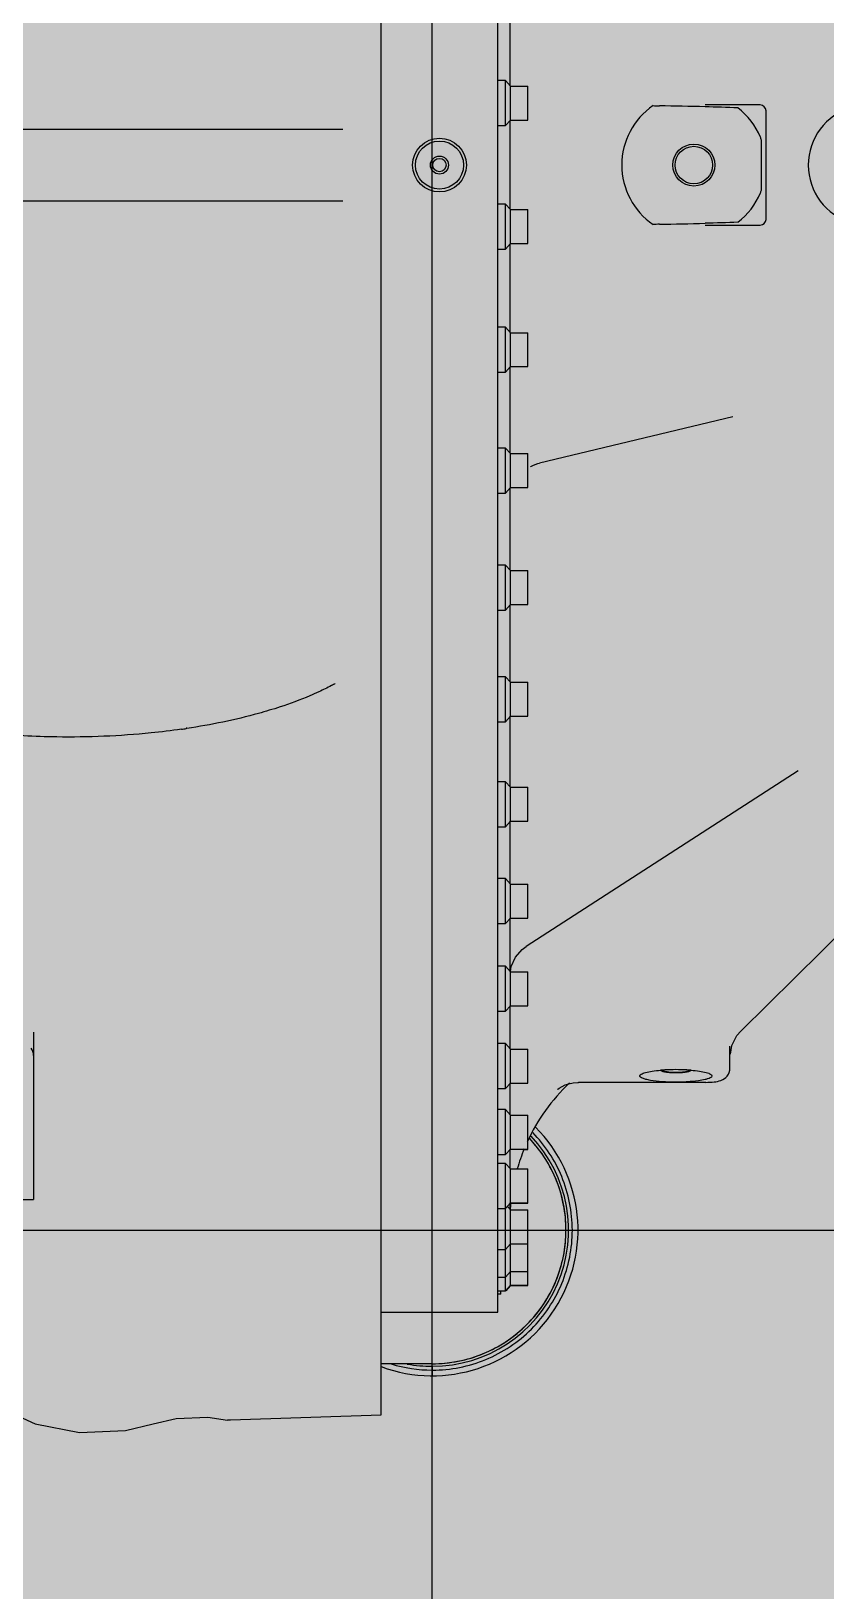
# Model space of a CAD drawing. Extents: x -18489 to 195597, y -1599 to 112111.
# Drawn here: x -14569.7 to -14527.7, y 2430.5 to 2512.8 of the extents above; entities that cross this region are included whole.
import ezdxf

# ---------------------------------------------------------------- set-up
doc = ezdxf.new("R2010")
doc.units = 0
doc.header["$LTSCALE"] = 100
for name, color, linetype in [('188K-SM-03-F10-MECH-EQ-Y2257103$0$0 Xref', 8, 'Continuous'), ('188K-SM-03-F10-MECH-EQ-Y2257103$0$M-EQU-FOUNDATION', 8, 'Continuous'), ('188K-SM-03-F10-MECH-EQ-Y2257103$0$Micron CUP L10 HVAC EQU$0$M-MECH-EQU', 136, 'Continuous'), ('188K-SM-03-F10-MECH-EQ-Y2257103$0$Micron CUP L10 HVAC EQU$0$M-PHASE1 AREA', 252, 'Continuous')]:
    doc.layers.add(name, color=color, linetype=linetype)

# ---------------------------------------------------------------- blocks, each defined once
blk = doc.blocks.new('188K-SM-03-F10-MECH-EQ-Y2257103$0$Micron CUP L10 HVAC EQU$0$A$C0c53ceb0')
at = {"layer": '188K-SM-03-F10-MECH-EQ-Y2257103$0$Micron CUP L10 HVAC EQU$0$M-PHASE1 AREA'}
for p, q in [((15946.39442, 14421.94945), (15946.39442, 17666.53668)), ((15919.49876, 15223.37491), (15919.49876, 16544.13405)), ((15980.90207, 15277.66761), (15980.90207, 16489.24129)), ((15987.24539, 15971.81808), (15987.24539, 15925.56538)), ((15985.11403, 15928.07349), (15980.90207, 15928.07349)), ((15985.11403, 15904.27336), (15985.11403, 15928.07349)), ((15987.62599, 15925.1175), (15985.11403, 15928.07349)), ((15987.62599, 15925.1175), (15996.76037, 15925.1175)), ((15987.62599, 15907.22935), (15987.62599, 15925.1175)), ((15996.76037, 15907.22935), (15996.76037, 15925.1175)), ((16119.44013, 15915.17104), (16090.35648, 15915.17104)), ((15980.90207, 15904.27336), (15985.11403, 15904.27336)), ((15987.62599, 15907.22935), (15985.11403, 15904.27336)), ((15987.24539, 15906.78147), (15987.24539, 15860.36132)), ((15987.62599, 15907.22935), (15996.76037, 15907.22935)), ((16122.48492, 15854.78265), (16122.48492, 15912.12624)), ((15333.1901, 15902.4844), (15899.27467, 15902.4844)), ((16120.12787, 15870.26873), (16120.12787, 15896.64016)), ((15899.27477, 15864.42449), (15333.19014, 15864.42449)), ((15985.11403, 15862.86943), (15980.90207, 15862.86943)), ((15987.62599, 15859.91345), (15985.11403, 15862.86943)), ((15985.11403, 15839.0693), (15985.11403, 15862.86943)), ((15987.62599, 15859.91345), (15996.76037, 15859.91345)), ((15987.62599, 15842.02529), (15987.62599, 15859.91345)), ((15996.76037, 15842.02529), (15996.76037, 15859.91345)), ((16090.35648, 15851.73786), (16119.44013, 15851.73786)), ((15980.90207, 15839.0693), (15985.11403, 15839.0693)), ((15987.62599, 15842.02529), (15985.11403, 15839.0693)), ((15987.24539, 15841.57741), (15987.24539, 15795.32177)), ((15987.62599, 15842.02529), (15996.76037, 15842.02529)), ((15985.11403, 15797.82988), (15980.90207, 15797.82988)), ((15987.62599, 15794.8739), (15985.11403, 15797.82988)), ((15985.11403, 15774.02975), (15985.11403, 15797.82988)), ((15987.62599, 15794.8739), (15996.76037, 15794.8739)), ((15987.62599, 15776.98574), (15987.62599, 15794.8739)), ((15996.76037, 15776.98574), (15996.76037, 15794.8739)), ((15980.90207, 15774.02975), (15985.11403, 15774.02975)), ((15987.62599, 15776.98574), (15985.11403, 15774.02975)), ((15987.24539, 15776.53786), (15987.24539, 15740.10263)), ((15987.62599, 15776.98574), (15996.76037, 15776.98574)), ((16104.91508, 15750.53003), (16002.90899, 15726.08857)), ((15987.24539, 15740.11771), (15987.38548, 15731.34396)), ((15985.11403, 15734.01693), (15980.90207, 15734.01693)), ((15987.62599, 15731.06094), (15985.11403, 15734.01693)), ((15985.11403, 15710.2168), (15985.11403, 15734.01693)), ((15987.62599, 15731.06094), (15996.76037, 15731.06094)), ((15987.62599, 15713.17278), (15987.62599, 15731.06094)), ((15996.76037, 15713.17278), (15996.76037, 15731.06094)), ((15998.13475, 15724.11029), (15998.4396, 15724.30291)), ((15998.21963, 15724.17027), (15998.13475, 15724.11029)), ((15998.4396, 15724.30291), (15999.76541, 15725.00232)), ((15999.76541, 15725.00232), (16002.09516, 15725.87236)), ((16002.09516, 15725.87236), (16002.91176, 15726.08917)), ((15980.90207, 15710.2168), (15985.11403, 15710.2168)), ((15987.62599, 15713.17278), (15985.11403, 15710.2168)), ((15987.24539, 15712.72491), (15987.24539, 15669.72504)), ((15987.62599, 15713.17278), (15996.76037, 15713.17278)), ((15985.11403, 15672.23315), (15980.90207, 15672.23315)), ((15987.62599, 15669.27717), (15985.11403, 15672.23315)), ((15985.11403, 15648.43302), (15985.11403, 15672.23315)), ((15987.62599, 15669.27717), (15996.76037, 15669.27717)), ((15987.62599, 15651.38901), (15987.62599, 15669.27717)), ((15996.76037, 15651.38901), (15996.76037, 15669.27717)), ((15987.62599, 15651.38901), (15985.11403, 15648.43302)), ((15987.24539, 15650.94113), (15987.24539, 15610.74752)), ((15987.62599, 15651.38901), (15996.76037, 15651.38901)), ((15980.90207, 15648.43302), (15985.11403, 15648.43302)), ((15895.21654, 15609.64335), (15895.24029, 15609.65636)), ((15985.11403, 15613.25563), (15980.90207, 15613.25563)), ((15987.62599, 15610.29965), (15985.11403, 15613.25563)), ((15985.11403, 15589.45551), (15985.11403, 15613.25563)), ((15987.62599, 15610.29965), (15996.76037, 15610.29965)), ((15987.62599, 15592.41149), (15987.62599, 15610.29965)), ((15996.76037, 15592.41149), (15996.76037, 15610.29965)), ((15987.62599, 15592.41149), (15985.11403, 15589.45551)), ((15987.24539, 15592.41149), (15987.24539, 15555.31804)), ((15987.62599, 15592.41149), (15996.76037, 15592.41149)), ((15816.81608, 15586.04572), (15816.4579, 15586.00364)), ((15816.93153, 15585.92983), (15816.58285, 15585.87741)), ((15980.90207, 15589.45551), (15985.11403, 15589.45551)), ((16139.43979, 15563.51266), (15995.94947, 15470.81706)), ((15985.11403, 15557.82614), (15980.90207, 15557.82614)), ((15987.62599, 15554.87016), (15985.11403, 15557.82614)), ((15985.11403, 15534.02602), (15985.11403, 15557.82614)), ((15987.62599, 15554.87016), (15996.76037, 15554.87016)), ((15987.62599, 15536.982), (15987.62599, 15554.87016)), ((15996.76037, 15536.982), (15996.76037, 15554.87016)), ((15980.90207, 15534.02602), (15985.11403, 15534.02602)), ((15987.62599, 15536.982), (15985.11403, 15534.02602)), ((15987.24539, 15536.982), (15987.24539, 15504.13373)), ((15987.62599, 15536.982), (15996.76037, 15536.982)), ((15985.11403, 15506.64184), (15980.90207, 15506.64184)), ((15987.62599, 15503.68585), (15985.11403, 15506.64184)), ((15985.11403, 15482.84171), (15985.11403, 15506.64184)), ((15987.62599, 15503.68585), (15996.76037, 15503.68585)), ((15987.62599, 15485.79769), (15987.62599, 15503.68585)), ((15996.76037, 15485.79769), (15996.76037, 15503.68585)), ((15987.62599, 15485.79769), (15985.11403, 15482.84171)), ((15987.24539, 15485.79769), (15987.24539, 15472.52168)), ((15987.62599, 15485.79769), (15996.76037, 15485.79769)), ((15980.90207, 15482.84171), (15985.11403, 15482.84171)), ((16166.22084, 15482.37342), (16109.13252, 15426.15241)), ((15987.24539, 15472.53237), (15987.38958, 15466.07775)), ((15990.28592, 15465.15108), (15993.85907, 15469.25356)), ((15993.85907, 15469.25356), (15995.94897, 15470.81674)), ((15985.11403, 15460.34647), (15980.90207, 15460.34647)), ((15987.62599, 15457.39048), (15985.11403, 15460.34647)), ((15985.11403, 15436.54634), (15985.11403, 15460.34647)), ((15987.38958, 15461.75228), (15987.33427, 15458.92202)), ((15987.61448, 15457.39214), (15988.02087, 15460.20969)), ((15988.02087, 15460.20969), (15990.28592, 15465.15108)), ((15987.33427, 15458.92202), (15987.29379, 15457.7814)), ((15987.62599, 15457.39048), (15996.76037, 15457.39048)), ((15987.62599, 15439.50232), (15987.62599, 15457.39048)), ((15996.76037, 15439.50232), (15996.76037, 15457.39048)), ((15980.90207, 15436.54634), (15985.11403, 15436.54634)), ((15987.62599, 15439.50232), (15985.11403, 15436.54634)), ((15987.24539, 15439.50232), (15987.24539, 15417.01419)), ((15987.62599, 15439.50232), (15996.76037, 15439.50232)), ((15736.0417, 15425.53696), (15736.0417, 15337.16793)), ((15985.11403, 15419.5223), (15980.90207, 15419.5223)), ((15987.62599, 15416.56632), (15985.11403, 15419.5223)), ((15985.11403, 15395.72218), (15985.11403, 15419.5223)), ((16103.45497, 15406.48335), (16103.45497, 15418.19931)), ((16103.66628, 15413.93507), (16104.37403, 15418.43516)), ((16104.37403, 15418.43516), (16107.07594, 15423.7602)), ((16107.07594, 15423.7602), (16109.13185, 15426.1518)), ((15987.62599, 15416.56632), (15996.76037, 15416.56632)), ((15987.62599, 15398.67816), (15987.62599, 15416.56632)), ((15996.76037, 15398.67816), (15996.76037, 15416.56632)), ((15980.90207, 15395.72218), (15985.11403, 15395.72218)), ((15987.62599, 15398.67816), (15985.11403, 15395.72218)), ((15987.24539, 15398.67816), (15987.24539, 15382.17469)), ((15987.62599, 15398.67816), (15996.76037, 15398.67816)), ((16012.57146, 15395.3449), (16012.62063, 15395.38457)), ((16012.62063, 15395.38457), (16013.41498, 15395.97175)), ((16013.41498, 15395.97175), (16014.84903, 15396.84482)), ((16014.84903, 15396.84482), (16016.56402, 15397.65774)), ((16016.56402, 15397.65774), (16018.49421, 15398.32617)), ((16018.49421, 15398.32617), (16020.68999, 15398.81016)), ((16020.68999, 15398.81016), (16023.22686, 15399.03469)), ((16023.22686, 15399.03469), (16023.60654, 15399.03854)), ((16090.76833, 15399.03853), (16023.6076, 15399.03853)), ((15985.11403, 15384.6828), (15980.90207, 15384.6828)), ((15987.62599, 15381.72682), (15985.11403, 15384.6828)), ((15985.11403, 15360.88268), (15985.11403, 15384.6828)), ((15987.62599, 15381.72682), (15996.76037, 15381.72682)), ((15987.62599, 15363.83866), (15987.62599, 15381.72682)), ((15996.76037, 15363.66621), (15996.76037, 15381.72682)), ((15980.90207, 15360.88268), (15985.11403, 15360.88268)), ((15987.62599, 15363.83866), (15985.11403, 15360.88268)), ((15987.24539, 15363.83866), (15987.24539, 15353.75804)), ((15987.62599, 15363.83866), (15996.76037, 15363.83866)), ((15994.94689, 15363.66621), (15996.76037, 15363.66621)), ((15985.11403, 15356.26615), (15980.90207, 15356.26615)), ((15987.62599, 15353.31017), (15985.11403, 15356.26615)), ((15985.11403, 15296.2456), (15985.11403, 15356.26615)), ((15987.62599, 15353.31017), (15996.76037, 15353.31017)), ((15987.62599, 15335.42201), (15987.62599, 15353.31017)), ((15996.76037, 15335.28558), (15996.76037, 15353.31017)), ((15493.72696, 15337.16793), (15736.0417, 15337.16793)), ((15980.90207, 15332.46602), (15985.11403, 15332.46602)), ((15987.62599, 15335.42201), (15985.11403, 15332.46602)), ((15987.62599, 15331.67377), (15986.03339, 15333.54789)), ((15987.24539, 15335.42201), (15987.24539, 15332.12164)), ((15987.62599, 15335.42201), (15996.76037, 15335.42201)), ((15987.62599, 15335.28558), (15996.76037, 15335.28558)), ((15987.62599, 15331.67377), (15996.76037, 15331.67377)), ((15987.62599, 15291.83338), (15987.62599, 15331.67377)), ((15996.76037, 15291.83338), (15996.76037, 15331.67377)), ((13383.58898, 15321.00495), (18509.19987, 15321.00495)), ((15987.62599, 15313.78561), (15985.11403, 15310.82962)), ((15987.62599, 15313.78561), (15996.76037, 15313.78561)), ((15980.90207, 15310.82962), (15985.11403, 15310.82962)), ((15980.90207, 15296.2456), (15985.11403, 15296.2456)), ((15987.62599, 15299.20159), (15985.11403, 15296.2456)), ((15985.11403, 15288.8774), (15985.11403, 15296.24349)), ((15987.62599, 15299.20159), (15996.76037, 15299.20159)), ((15980.90207, 15288.89739), (15985.11403, 15288.89739)), ((15982.50059, 15287.18258), (15980.90207, 15287.18258)), ((15982.50059, 15287.18258), (15982.50059, 15288.89739)), ((15982.50059, 15288.8774), (15985.11403, 15288.8774)), ((15987.62599, 15291.85337), (15985.11403, 15288.89739)), ((15987.62599, 15291.83338), (15985.1239, 15288.88901)), ((15987.62599, 15291.85337), (15996.76037, 15291.85337)), ((15987.62599, 15291.83338), (15996.76037, 15291.83338)), ((15919.49876, 15277.66761), (15980.90207, 15277.66761)), ((15946.35537, 15250.4292), (15919.49876, 15250.4292)), ((15946.34448, 15249.08074), (15946.34101, 15244.086)), ((15946.39442, 15244.08598), (15946.39442, 15249.08072)), ((15715.84648, 15228.31993), (15736.8268, 15218.7764)), ((15799.14611, 15218.75574), (15811.29776, 15221.60107)), ((15811.29776, 15221.60107), (15827.93999, 15222.21833)), ((15827.93999, 15222.21833), (15838.32719, 15220.7264)), ((15839.88388, 15220.58819), (15838.32724, 15220.72645)), ((15919.49876, 15223.3684), (15839.88388, 15220.58819)), ((15736.8268, 15218.7764), (15760.31117, 15214.14422)), ((15760.31117, 15214.14422), (15784.56821, 15215.21113)), ((15784.56821, 15215.21113), (15799.14622, 15218.75566))]:
    blk.add_line(p, q, dxfattribs=at)
for centre, radius in [((15950.20041, 15883.45445), 14.20903), ((15950.20041, 15883.45445), 12.68664), ((15950.20041, 15883.45445), 4.75749), ((16084.42502, 15883.45445), 11.10081), ((16084.42502, 15883.45445), 9.90826), ((15950.20041, 15883.45445), 3.52688)]:
    blk.add_circle(centre, radius, dxfattribs=at)
for centre, radius, start, end in [((16084.42502, 15883.45445), 38.05991, 124.50924522, 235.49085535), ((16068.94535, 16092.39444), 177.68146, 268.03814755, 269.12821169), ((16034.93851, 13849.87514), 2065.09568, 88.46293326, 89.13145792), ((16084.42502, 15883.45445), 38.05991, 22.76582081, 52.41421035), ((16119.44013, 15912.12624), 3.04479, 0, 90), ((16176.52999, 15883.45445), 31.71659, 106.32886182, 253.67113818), ((16084.43124, 15883.4569), 38.05322, 20.26988978, 22.76604023), ((16084.42502, 15883.45445), 38.05991, 307.58578965, 337.23417919), ((16084.43991, 15883.44857), 38.0439, 337.23365402, 339.73041597), ((16119.44013, 15854.78265), 3.04479, 270, 0), ((16068.97183, 15673.57869), 178.61754, 90.87269468, 91.96004899), ((16034.94583, 17916.79179), 2064.85361, 270.86870216, 271.53704385), ((15760.89935, 15957.49285), 375.76414, 278.12416995, 278.52189642), ((17990.84939, 15463.91474), 2003.46095, 179.93930709, 180.06069308), ((15729.69838, 15413.28774), 6.34332, 0, 36.87989059), ((16073.77615, 15320.0434), 85.66994, 93.91800898, 94.60240632), ((16074.16134, 15314.43241), 91.29414, 93.22383676, 93.9185756), ((16074.82928, 15301.69169), 104.05227, 89.95713091, 93.19651214), ((16074.91004, 15443.33017), 38.97271, 267.7291923, 272.2708077), ((16074.92501, 15299.30149), 106.44244, 86.83986747, 90.00648948), ((16075.65874, 15314.43241), 91.29414, 86.0814244, 86.77616324), ((16076.04393, 15320.0434), 85.66994, 85.39759368, 86.08199102), ((16088.73847, 15325.25575), 101.49308, 133.62032441, 155.4410261), ((15946.39442, 15321.00495), 76.91897, 249.52357114, 44.94230081), ((15946.39442, 15321.00495), 70.57575, 269.96834303, 43.20917748), ((15946.39442, 15321.00495), 71.92423, 270, 43.52705063), ((16088.73847, 15325.25575), 101.49308, 157.61625142, 163.88222477), ((16088.73847, 15325.25575), 101.49308, 174.25743841, 176.36731486), ((15946.45566, 15321.41395), 74.33094, 252.9541782, 269.91322984), ((15946.39442, 15321.00495), 71.92423, 259.42711874, 269.96021126)]:
    blk.add_arc(centre, radius, start, end, dxfattribs=at)
for points in [[(16107.6396, 15913.61467), (16101.87305, 15913.88405), (16096.1026, 15914.06929), (16090.33193, 15914.22776)], [(16107.6396, 15853.29422), (16101.87305, 15853.02484), (16096.1026, 15852.83961), (16090.33193, 15852.68113)]]:
    blk.add_open_spline(points, degree=3, dxfattribs=at)
for points, knots in [([(15895.23957, 15609.65632), (15894.54692, 15609.27711), (15891.69034, 15607.74723), (15888.77952, 15606.31925), (15886.55511, 15605.29071)], [0, 0, 0, 0, 0.243695614, 1, 1, 1, 1]), ([(15886.55511, 15605.29071), (15884.96239, 15604.55426), (15878.2497, 15601.58411), (15871.35505, 15599.03311), (15866.05078, 15597.28531)], [0, 0, 0, 0, 0.239079976, 1, 1, 1, 1]), ([(15866.05078, 15597.28531), (15862.30039, 15596.04952), (15846.19303, 15591.20038), (15829.65524, 15587.84882), (15816.93153, 15585.92983)], [0, 0, 0, 0, 0.234816028, 1, 1, 1, 1]), ([(15748.21159, 15581.41646), (15742.41571, 15581.49582), (15719.85038, 15582.24737), (15697.32502, 15584.72494), (15680.81576, 15587.73544)], [0, 0, 0, 0, 0.256729871, 1, 1, 1, 1]), ([(15814.00191, 15585.49983), (15808.68754, 15584.74115), (15786.85914, 15582.09726), (15764.82652, 15581.18896), (15748.21159, 15581.41646)], [0, 0, 0, 0, 0.24418075, 1, 1, 1, 1]), ([(16055.88009, 15402.43942), (16055.88009, 15402.83943), (16056.61283, 15403.40726), (16057.66059, 15403.85593), (16059.59055, 15404.45828), (16062.69077, 15405.02043), (16065.39166, 15405.31542), (16066.90192, 15405.4371)], [0, 0, 0, 0, 0.102385632, 0.190903347, 0.306302825, 0.612182972, 1, 1, 1, 1]), ([(16074.90713, 15399.1349), (16072.47821, 15399.1349), (16067.97817, 15399.27981), (16062.69023, 15399.83633), (16059.2636, 15400.51702), (16057.49901, 15401.07457), (16056.34716, 15401.59977), (16055.88009, 15402.19248), (16055.88009, 15402.43942)], [0, 0, 0, 0, 0.368842991, 0.683322095, 0.805774351, 0.899343976, 0.962501026, 1, 1, 1, 1]), ([(16067.03277, 15405.40564), (16067.05841, 15405.38549), (16067.1097, 15405.34518), (16067.18662, 15405.28472), (16067.25073, 15405.23433), (16067.29559, 15405.19906), (16067.32125, 15405.17891), (16067.34043, 15405.16379), (16067.35661, 15405.1512), (16067.36911, 15405.14111), (16067.37792, 15405.13485), (16067.3827, 15405.12974), (16067.39577, 15405.12498), (16067.4172, 15405.1166), (16067.46109, 15405.09988), (16067.52326, 15405.07598), (16067.62302, 15405.03774), (16067.72268, 15404.99949), (16067.82242, 15404.96126), (16067.89711, 15404.93256), (16067.95968, 15404.9087), (16068.009, 15404.88951), (16068.04152, 15404.87772), (16068.06365, 15404.86783), (16068.09087, 15404.86169), (16068.117, 15404.85542), (16068.16983, 15404.84295), (16068.24883, 15404.82422), (16068.35431, 15404.79925), (16068.49489, 15404.76597), (16068.63551, 15404.73268), (16068.77606, 15404.69939), (16068.86406, 15404.6786), (16068.93408, 15404.66192), (16068.98766, 15404.64955), (16069.02891, 15404.63879), (16069.07589, 15404.63205), (16069.12044, 15404.62499), (16069.17695, 15404.61627), (16069.2669, 15404.60225), (16069.42454, 15404.57776), (16069.64965, 15404.54276), (16069.87469, 15404.50774), (16070.05495, 15404.47977), (16070.15587, 15404.46393), (16070.2239, 15404.45355), (16070.26746, 15404.4462), (16070.335, 15404.44015), (16070.41299, 15404.43217), (16070.51804, 15404.42177), (16070.64899, 15404.40869), (16070.85872, 15404.38781), (16071.12078, 15404.36168), (16071.38299, 15404.33563), (16071.56628, 15404.31726), (16071.65828, 15404.30825), (16071.71028, 15404.30282), (16071.76794, 15404.30019), (16071.83807, 15404.29595), (16071.95137, 15404.28969), (16072.14913, 15404.2785), (16072.43188, 15404.26263), (16072.71467, 15404.24678), (16072.94062, 15404.23395), (16073.1109, 15404.22477), (16073.2502, 15404.21569), (16073.37232, 15404.21431), (16073.49258, 15404.21189), (16073.64353, 15404.20923), (16073.88471, 15404.20477), (16074.30694, 15404.19707), (16074.66879, 15404.19043), (16074.91004, 15404.18601)], [0, 0, 0, 0, 0.03125, 0.0625, 0.09375, 0.109375, 0.1171875, 0.125, 0.1328125, 0.13671875, 0.140625, 0.142578125, 0.14453125, 0.1484375, 0.15625, 0.171875, 0.1875, 0.21875, 0.234375, 0.25, 0.265625, 0.2734375, 0.28125, 0.28515625, 0.2890625, 0.29296875, 0.296875, 0.3125, 0.328125, 0.34375, 0.375, 0.390625, 0.40625, 0.4140625, 0.421875, 0.4296875, 0.43359375, 0.4375, 0.4453125, 0.453125, 0.46875, 0.5, 0.53125, 0.546875, 0.5625, 0.56640625, 0.5703125, 0.578125, 0.5859375, 0.59375, 0.609375, 0.625, 0.65625, 0.6875, 0.703125, 0.7109375, 0.71484375, 0.71875, 0.7265625, 0.734375, 0.75, 0.78125, 0.8125, 0.828125, 0.84375, 0.859375, 0.8671875, 0.875, 0.890625, 0.90625, 0.9375, 1, 1, 1, 1]), ([(16067.98159, 15405.49553), (16068.01433, 15405.39628), (16068.24478, 15405.2019), (16068.49571, 15405.09859), (16068.65769, 15405.04004)], [0, 0, 0, 0, 0.377670072, 1, 1, 1, 1]), ([(16068.65769, 15405.04004), (16069.27547, 15404.81674), (16070.85605, 15404.55099), (16072.43581, 15404.42495), (16073.36584, 15404.38806)], [0, 0, 0, 0, 0.413755808, 1, 1, 1, 1]), ([(16074.91004, 15404.18601), (16075.14651, 15404.19025), (16075.50108, 15404.19679), (16075.97434, 15404.20482), (16076.26909, 15404.21126), (16076.50726, 15404.21318), (16076.73679, 15404.22688), (16077.02481, 15404.24249), (16077.31244, 15404.25866), (16077.5426, 15404.27148), (16077.71527, 15404.28109), (16077.85898, 15404.28916), (16077.97437, 15404.29548), (16078.04552, 15404.29974), (16078.10466, 15404.30243), (16078.15569, 15404.30773), (16078.2464, 15404.31656), (16078.42682, 15404.33454), (16078.68507, 15404.36007), (16078.99483, 15404.39074), (16079.22696, 15404.4138), (16079.38208, 15404.42907), (16079.45896, 15404.4369), (16079.52524, 15404.44279), (16079.56916, 15404.45012), (16079.61467, 15404.457), (16079.671, 15404.46575), (16079.76145, 15404.47967), (16079.91959, 15404.50407), (16080.14558, 15404.5389), (16080.37151, 15404.57374), (16080.52974, 15404.59812), (16080.62004, 15404.61207), (16080.67676, 15404.62074), (16080.72149, 15404.62778), (16080.76854, 15404.63446), (16080.81083, 15404.64542), (16080.86543, 15404.65796), (16080.93689, 15404.6749), (16081.02668, 15404.69599), (16081.17008, 15404.72979), (16081.31357, 15404.76357), (16081.457, 15404.79736), (16081.56465, 15404.8227), (16081.64517, 15404.84172), (16081.69918, 15404.85437), (16081.7256, 15404.86074), (16081.74954, 15404.8659), (16081.76075, 15404.87068), (16081.77961, 15404.8777), (16081.80705, 15404.88828), (16081.85647, 15404.90706), (16081.91802, 15404.93054), (16081.99198, 15404.95871), (16082.09056, 15404.99627), (16082.18912, 15405.03384), (16082.28776, 15405.0714), (16082.34923, 15405.09489), (16082.39262, 15405.1113), (16082.41382, 15405.11955), (16082.42672, 15405.1242), (16082.43178, 15405.12946), (16082.44079, 15405.13582), (16082.4537, 15405.14612), (16082.47036, 15405.15896), (16082.49012, 15405.17438), (16082.51655, 15405.19494), (16082.56277, 15405.23091), (16082.62881, 15405.2823), (16082.70806, 15405.34397), (16082.76089, 15405.38509), (16082.78731, 15405.40564)], [0, 0, 0, 0, 0.0625, 0.09375, 0.125, 0.140625, 0.15625, 0.1875, 0.21875, 0.234375, 0.25, 0.265625, 0.2734375, 0.28125, 0.28515625, 0.2890625, 0.296875, 0.3125, 0.34375, 0.375, 0.40625, 0.4140625, 0.421875, 0.4296875, 0.43359375, 0.4375, 0.4453125, 0.453125, 0.46875, 0.5, 0.53125, 0.546875, 0.5546875, 0.5625, 0.56640625, 0.5703125, 0.578125, 0.5859375, 0.59375, 0.609375, 0.625, 0.65625, 0.671875, 0.6875, 0.703125, 0.70703125, 0.7109375, 0.71484375, 0.716796875, 0.71875, 0.7265625, 0.734375, 0.75, 0.765625, 0.78125, 0.8125, 0.828125, 0.84375, 0.8515625, 0.85546875, 0.857421875, 0.859375, 0.86328125, 0.8671875, 0.875, 0.8828125, 0.890625, 0.90625, 0.9375, 0.96875, 1, 1, 1, 1]), ([(16076.45424, 15404.38806), (16077.14363, 15404.4154), (16078.3939, 15404.49774), (16080.06635, 15404.72986), (16081.14671, 15405.00294), (16081.7746, 15405.30183), (16081.83849, 15405.49553)], [0, 0, 0, 0, 0.37053365, 0.676803945, 0.890457233, 1, 1, 1, 1]), ([(16082.91816, 15405.4371), (16084.42842, 15405.31542), (16087.12931, 15405.02043), (16090.22953, 15404.45828), (16092.15949, 15403.85593), (16093.20725, 15403.40726), (16093.93999, 15402.83943), (16093.93999, 15402.43942)], [0, 0, 0, 0, 0.387817028, 0.693697175, 0.809096653, 0.897614368, 1, 1, 1, 1]), ([(16093.93999, 15402.43942), (16093.93999, 15401.97878), (16093.01527, 15401.3627), (16091.77391, 15400.88494), (16090.83183, 15400.6228), (16090.30628, 15400.49723)], [0, 0, 0, 0, 0.325754754, 0.617885614, 1, 1, 1, 1]), ([(16090.76833, 15399.03853), (16092.20949, 15399.03853), (16094.88547, 15399.17269), (16098.88487, 15399.84586), (16102.44557, 15402.13937), (16103.45497, 15405.03575), (16103.45497, 15406.48335)], [0, 0, 0, 0, 0.263363137, 0.489381211, 0.735460014, 1, 1, 1, 1]), ([(16090.30628, 15400.49723), (16088.09255, 15399.96833), (16082.95028, 15399.3381), (16077.79516, 15399.1349), (16074.91295, 15399.1349)], [0, 0, 0, 0, 0.441242089, 1, 1, 1, 1]), ([(16016.94201, 15321.00495), (16016.94201, 15325.43066), (16016.10469, 15334.30428), (16012.37896, 15347.12674), (16006.32097, 15359.026), (16000.8592, 15366.06939), (15997.83093, 15369.29657)], [0, 0, 0, 0, 0.250008001, 0.500001836, 0.75000308, 1, 1, 1, 1]), ([(16020.31441, 15321.00493), (16020.20665, 15330.62051), (16016.61004, 15349.68333), (16005.87944, 15365.84612), (15999.44014, 15372.48762)], [0, 0, 0, 0, 0.509687996, 1, 1, 1, 1]), ([(15946.35537, 15250.4292), (15950.96747, 15250.4292), (15960.21722, 15251.3389), (15973.539, 15255.38019), (15985.82212, 15261.94315), (15996.58749, 15270.77614), (16005.42307, 15281.53952), (16011.98834, 15293.82138), (16016.03194, 15307.14272), (16016.94201, 15316.39265), (16016.94201, 15321.00495)], [0, 0, 0, 0, 0.124999372, 0.249998523, 0.374997326, 0.499997968, 0.624997385, 0.749997945, 0.874995117, 1, 1, 1, 1]), ([(15946.39442, 15247.08302), (15955.99176, 15247.08244), (15975.42858, 15250.92189), (16000.01993, 15267.37355), (16016.47557, 15291.96546), (16020.31668, 15311.40498), (16020.31655, 15321.00495)], [0, 0, 0, 0, 0.249558444, 0.499965223, 0.750373005, 1, 1, 1, 1])]:
    blk.add_open_spline(points, degree=3, knots=knots, dxfattribs=at)
blk = doc.blocks.new('188K-SM-03-F10-MECH-EQ-Y2257103$0$Micron CUP L10 HVAC EQU')
at = {"layer": '188K-SM-03-F10-MECH-EQ-Y2257103$0$Micron CUP L10 HVAC EQU$0$M-MECH-EQU'}
blk.add_blockref('188K-SM-03-F10-MECH-EQ-Y2257103$0$Micron CUP L10 HVAC EQU$0$A$C0c53ceb0', (-206166.7, 2082.18), dxfattribs=at)
blk = doc.blocks.new('188K-SM-03-F10-MECH-EQ-Y2257103')
at = {"layer": '188K-SM-03-F10-MECH-EQ-Y2257103$0$M-EQU-FOUNDATION'}
h = blk.add_hatch(dxfattribs=at)
h.set_pattern_fill('AR-CONC', color=256, scale=0.1)
h.set_pattern_definition([(50, (4473.521, 709.199), (18.218467, -1.593909), [1.905, -20.955]), (355, (4473.521, 709.2), (-3.524342, 19.105685), [1.524, -16.764058]), (100.45144, (4475.04, 709.066), (14.694125, 17.511775), [1.619001, -17.809024]), (46.1842, (4473.521, 714.28), (27.107904, -4.204233), [2.8575, -31.4325]), (96.63556, (4475.78, 713.93), (23.740413, 24.742612), [2.428502, -26.71356]), (351.18415, (4473.52, 714.28), (23.740413, 24.742612), [2.285997, -25.145973]), (21, (4476.061, 713.009), (15.161439, -10.22652), [1.905, -20.955]), (326, (4476.061, 713.01), (6.180203, 18.418797), [1.524, -16.764]), (71.45144, (4477.325, 712.157), (21.341642, 8.192277), [1.619001, -17.808994]), (37.5, (4473.5214, 709.199), (0.3088603, 8.4555039), [0, -16.5608, 0, -17.018, 0, -16.8275]), (7.5, (4473.521, 709.199), (6.6819663, 10.0180575), [0, -9.7028, 0, -16.1798, 0, -6.4135]), (327.5, (4467.857, 709.199), (13.5590595, -0.5728744), [0, -6.35, 0, -19.812, 0, -26.289]), (317.5, (4465.317, 709.199), (14.812918, 2.542649), [0, -8.255, 0, -13.1572, 0, -18.669])])
h.paths.add_polyline_path([(-14928.149, 5602.459), (-14278.149, 5602.459), (-14278.149, 1902.459), (-14928.149, 1902.459)], flags=16)
h.paths.add_polyline_path([(-14933.149, 5607.459), (-14273.149, 5607.459), (-14273.149, 1897.459), (-14933.149, 1897.459)])
h = blk.add_hatch(dxfattribs=at)
h.set_pattern_fill('AR-CONC', color=256, scale=0.3)
h.set_pattern_definition([(50, (4473.52, 709.2), (54.6554, -4.78173), [5.715, -62.865]), (355, (4473.52, 709.2), (-10.57303, 57.31705), [4.572, -50.29218]), (100.45144, (4478.076, 708.8), (44.08237, 52.53533), [4.857, -53.42707]), (46.1842, (4473.52, 724.44), (81.32371, -12.6127), [8.5725, -94.2975]), (96.63556, (4480.3, 723.39), (71.22124, 74.22784), [7.2855, -80.14068]), (351.18415, (4473.52, 724.44), (71.22124, 74.22784), [6.858, -75.43792]), (21, (4481.14, 720.63), (45.48432, -30.67956), [5.715, -62.865]), (326, (4481.14, 720.63), (18.54061, 55.25639), [4.572, -50.292]), (71.45144, (4484.93, 718.07), (64.02493, 24.57683), [4.857, -53.42698]), (37.5, (4473.521, 709.2), (0.926581, 25.366512), [0, -49.6824, 0, -51.054, 0, -50.4825]), (7.5, (4473.52, 709.2), (20.0459, 30.054172), [0, -29.1084, 0, -48.5394, 0, -19.2405]), (327.5, (4456.529, 709.2), (40.677179, -1.718623), [0, -19.05, 0, -59.436, 0, -78.867]), (317.5, (4448.91, 709.2), (44.438754, 7.62795), [0, -24.765, 0, -39.4716, 0, -56.007])])
h.paths.add_polyline_path([(-14918.149, 5592.459), (-14288.149, 5592.459), (-14288.149, 1912.459), (-14918.149, 1912.459)])
at = {"layer": '188K-SM-03-F10-MECH-EQ-Y2257103$0$0 Xref', "xscale": 0.1, "yscale": 0.1, "zscale": 0.1}
blk.add_blockref('188K-SM-03-F10-MECH-EQ-Y2257103$0$Micron CUP L10 HVAC EQU', (4473.521, 709.199), dxfattribs=at)

msp = doc.modelspace()

# ---------------------------------------------------------------- block references
msp.add_blockref('188K-SM-03-F10-MECH-EQ-Y2257103', (0, 0))

doc.saveas('drawing.dxf')
